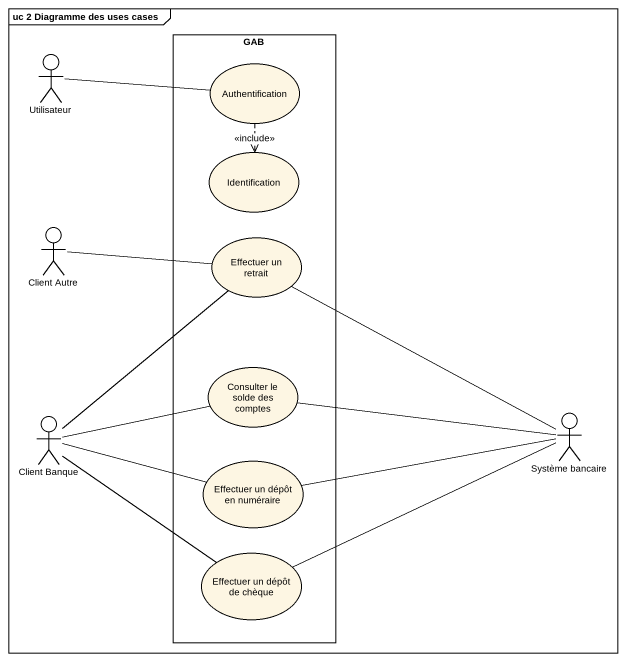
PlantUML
@startuml
mainframe uc 2 Diagramme des uses cases
rectangle GAB {
  usecase Authentification
  usecase Identification
  usecase "Effectuer un retrait" as Effectuer_un_retrait
  usecase "Consulter le solde des comptes" as Consulter_le_solde_des
  usecase "Effectuer un dépôt en numéraire" as Effectuer_un_dépôt_en
  usecase "Effectuer un dépôt de chèque" as Effectuer_un_dépôt_de_chèque
}
actor Utilisateur
actor "Client Autre" as Client_Autre
actor "Client Banque" as Client_Banque
actor "Système bancaire" as Système_bancaire
Utilisateur -right- Authentification
Authentification ..> Identification : <<include>>
Client_Autre -right- Effectuer_un_retrait
Effectuer_un_retrait -- Système_bancaire
Consulter_le_solde_des -right- Système_bancaire
Client_Banque -up- Effectuer_un_retrait
Client_Banque -right- Consulter_le_solde_des
Client_Banque -right- Effectuer_un_dépôt_en
Client_Banque -- Effectuer_un_dépôt_de_chèque
Effectuer_un_dépôt_en -right- Système_bancaire
Effectuer_un_dépôt_de_chèque -right- Système_bancaire
@enduml
